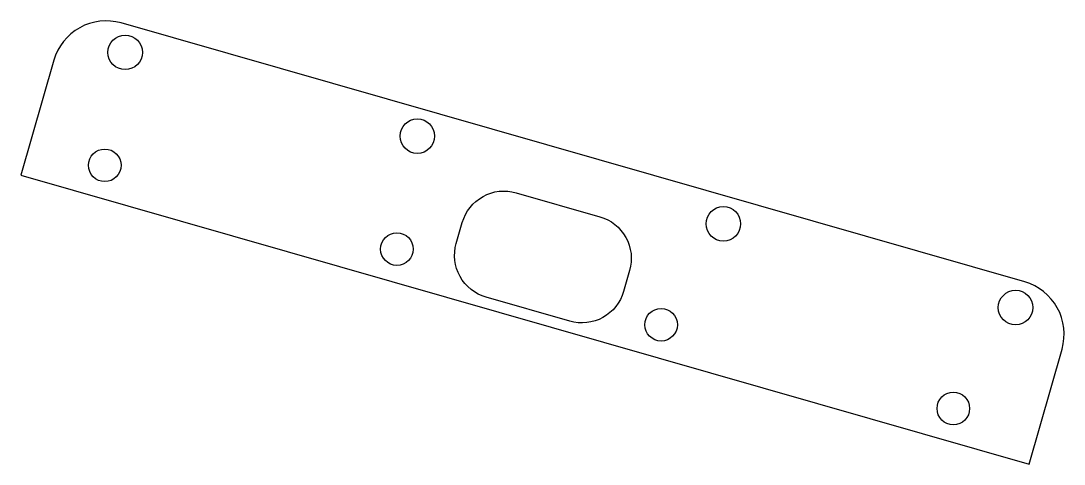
# Model space of a CAD drawing. Header units: millimetres. Extents: x -103.3 to -7.4, y -71.9 to -31.1.
import ezdxf

# ---------------------------------------------------------------- set-up
doc = ezdxf.new("R2010")
doc.units = ezdxf.units.MM
doc.layers.get('0').update_dxf_attribs({"linetype": 'CONTINUOUS'})

msp = doc.modelspace()

# ---------------------------------------------------------------- linework, layer by layer
for points in [[(-94.117, -31.307, 0.414214), (-100.301, -34.735), (-103.333, -45.309), (-10.667, -71.88), (-7.635, -61.306, 0.414214), (-11.064, -55.122)], [(-63.312, -51.583), (-62.761, -49.66, -0.414214), (-57.813, -46.918), (-50.123, -49.123, -0.414214), (-47.381, -54.071), (-47.932, -55.993, -0.414214), (-52.88, -58.736), (-60.57, -56.53, -0.414214)]]:
    msp.add_lwpolyline(points, format="xyb", close=True)
for centre, radius in [((-93.748, -34.013), 1.587), ((-66.891, -41.714), 1.587), ((-95.624, -44.398), 1.5), ((-38.764, -49.779), 1.587), ((-68.766, -52.1), 1.5), ((-11.906, -57.481), 1.588), ((-44.484, -59.062), 1.5), ((-17.627, -66.764), 1.5)]:
    msp.add_circle(centre, radius)

doc.saveas('drawing.dxf')
